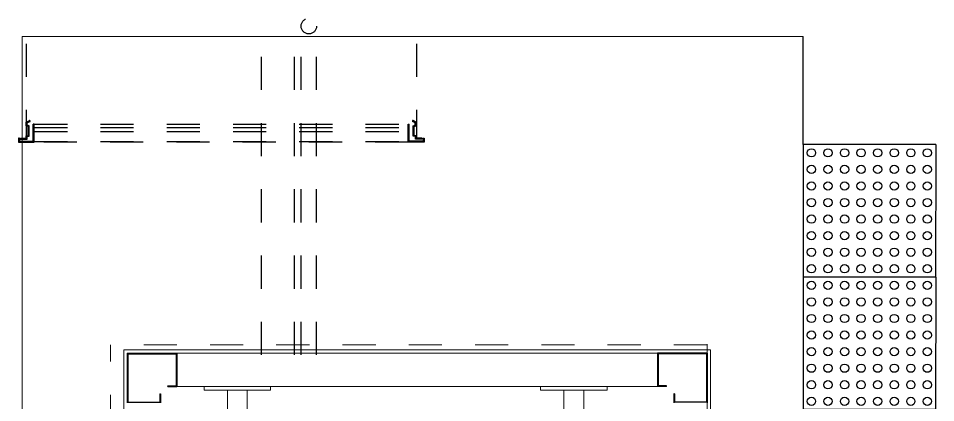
# Model space of a CAD drawing. Extents: x -31 to 207, y 425 to 518.
# Drawn here: x 99.285 to 102.053, y 495.603 to 496.763 of the extents above; entities that cross this region are included whole.
import ezdxf

# ---------------------------------------------------------------- set-up
doc = ezdxf.new("R2010")
doc.units = 0
doc.header["$LTSCALE"] = 0.01
doc.header["$MEASUREMENT"] = 0
doc.linetypes.add('HIDDEN', pattern=[0.375, 0.25, -0.125])
doc.layers.get('0').update_dxf_attribs({"linetype": 'CONTINUOUS'})
for name, color, linetype, lineweight in [('2COTA', 1, 'CONTINUOUS', 9), ('2H', 1, 'HIDDEN', 15), ('AR-ESQ-VT1', 1, 'CONTINUOUS', 9), ('P', 1, 'CONTINUOUS', 18)]:
    doc.layers.add(name, color=color, linetype=linetype, lineweight=lineweight)
for name, color, linetype in [('47', 1, 'CONTINUOUS'), ('AR-ELV', 2, 'CONTINUOUS'), ('AR-PIS', 1, 'CONTINUOUS'), ('AR-PIS-DSN', 1, 'CONTINUOUS'), ('DT-PRJ', 1, 'HIDDEN')]:
    doc.layers.add(name, color=color, linetype=linetype)

# ---------------------------------------------------------------- blocks, each defined once
blk = doc.blocks.new('piso podotactil')
for p, q in [((1, 1.4), (1, 1)), ((1.4, 1.4), (1, 1.4)), ((1.4, 1.4), (1.4, 1)), ((1.4, 1), (1, 1))]:
    blk.add_line(p, q)
for centre in [(1.025, 1.375), (1.075, 1.375), (1.125, 1.375), (1.175, 1.375), (1.225, 1.375), (1.275, 1.375), (1.325, 1.375), (1.375, 1.375), (1.025, 1.325), (1.075, 1.325), (1.125, 1.325), (1.175, 1.325), (1.225, 1.325), (1.275, 1.325), (1.325, 1.325), (1.375, 1.325), (1.025, 1.275), (1.075, 1.275), (1.125, 1.275), (1.175, 1.275), (1.225, 1.275), (1.275, 1.275), (1.325, 1.275), (1.375, 1.275), (1.025, 1.225), (1.075, 1.225), (1.125, 1.225), (1.175, 1.225), (1.225, 1.225), (1.275, 1.225), (1.325, 1.225), (1.375, 1.225), (1.025, 1.175), (1.075, 1.175), (1.125, 1.175), (1.175, 1.175), (1.225, 1.175), (1.275, 1.175), (1.325, 1.175), (1.375, 1.175), (1.025, 1.125), (1.075, 1.125), (1.125, 1.125), (1.175, 1.125), (1.225, 1.125), (1.275, 1.125), (1.325, 1.125), (1.375, 1.125), (1.025, 1.075), (1.075, 1.075), (1.125, 1.075), (1.175, 1.075), (1.225, 1.075), (1.275, 1.075), (1.325, 1.075), (1.375, 1.075), (1.025, 1.025), (1.075, 1.025), (1.125, 1.025), (1.175, 1.025), (1.225, 1.025), (1.275, 1.025), (1.325, 1.025), (1.375, 1.025)]:
    blk.add_circle(centre, 0.0125)
blk = doc.blocks.new('gr01-p2')
at = {"layer": 'DT-PRJ'}
for p, q in [((0.0239, 0.0599), (0.0337, 0.0648)), ((0.0239, 0.0493), (0.0239, 0.0599)), ((0.0269, 0.0581), (0.035, 0.0622)), ((0.0269, 0.0514), (0.0269, 0.0581)), ((1.1981, 0.0581), (1.19, 0.0622)), ((1.2011, 0.0599), (1.1913, 0.0648)), ((1.1981, 0.0514), (1.1981, 0.0581)), ((1.2011, 0.0493), (1.2011, 0.0599)), ((0.03, 0.0472), (0.0239, 0.0493)), ((0.033, 0.0494), (0.0269, 0.0514)), ((0.03, 0.0203), (0.03, 0.0472)), ((0.033, 0.0178), (0.033, 0.0494)), ((0.045, 0.003), (0.045, 0.054)), ((0.048, 0.054), (0.045, 0.054)), ((0.048, 0.054), (1.177, 0.054)), ((0.048, 0), (0.048, 0.054)), ((0.048, 0.044), (1.177, 0.044)), ((0.048, 0.032), (1.177, 0.032)), ((1.177, 0), (1.177, 0.054)), ((1.177, 0.054), (1.18, 0.054)), ((1.177, 0.032), (1.177, 0)), ((1.18, 0.003), (1.18, 0.054)), ((1.192, 0.0494), (1.1981, 0.0514)), ((1.192, 0.0178), (1.192, 0.0494)), ((1.195, 0.0472), (1.2011, 0.0493)), ((1.195, 0.0203), (1.195, 0.0472)), ((0.003, 0.0122), (0, 0.0122)), ((0, 0.0122), (0, 0)), ((0, 0), (0.048, 0)), ((0.003, 0.0122), (0.003, 0.003)), ((0.003, 0.003), (0.045, 0.003)), ((0.0067, 0.0121), (0.0067, 0.0091)), ((0.0067, 0.0121), (0.0237, 0.0121)), ((0.0067, 0.0091), (0.0267, 0.0091)), ((0.0067, 0.0091), (0.0078, 0.0091)), ((0.0237, 0.0192), (0.03, 0.0203)), ((0.0237, 0.0121), (0.0237, 0.0192)), ((0.0267, 0.0167), (0.033, 0.0178)), ((0.0267, 0.0091), (0.0267, 0.0167)), ((0.048, 0.002), (1.177, 0.002)), ((1.177, 0), (0.048, 0)), ((1.225, 0), (1.177, 0)), ((1.222, 0.003), (1.18, 0.003)), ((1.1983, 0.0167), (1.192, 0.0178)), ((1.2013, 0.0192), (1.195, 0.0203)), ((1.1983, 0.0091), (1.1983, 0.0167)), ((1.2183, 0.0091), (1.1983, 0.0091)), ((1.2013, 0.0121), (1.2013, 0.0192)), ((1.2183, 0.0121), (1.2013, 0.0121)), ((1.2183, 0.0091), (1.2172, 0.0091)), ((1.2183, 0.0121), (1.2183, 0.0091)), ((1.222, 0.0122), (1.225, 0.0122)), ((1.222, 0.0122), (1.222, 0.003)), ((1.225, 0.0122), (1.225, 0))]:
    blk.add_line(p, q, dxfattribs=at)
for centre, start, end in [((0.0343, 0.0635), 296.5428, 116.5428), ((1.1907, 0.0635), 63.4572, 243.4572)]:
    blk.add_arc(centre, 0.0015, start, end, dxfattribs=at)

msp = doc.modelspace()

# ---------------------------------------------------------------- linework, layer by layer
at = {"layer": '2COTA'}
for p, q in [((101.6534, 496.7084), (99.2961, 496.7084)), ((99.2961, 496.7084), (99.2961, 493.5669))]:
    msp.add_line(p, q, dxfattribs=at)
at = {"layer": '2H', "lineweight": 9, "ltscale": 20}
for p, q in [((99.5634, 494.1269), (99.5634, 495.7769)), ((101.3634, 495.7769), (99.5634, 495.7769)), ((101.3634, 495.7519), (101.3634, 495.779))]:
    msp.add_line(p, q, dxfattribs=at)
at = {"layer": '47', "lineweight": 25, "ltscale": 35}
for p, q in [((99.6134, 495.7519), (99.6134, 495.6019)), ((99.6134, 495.7519), (99.7634, 495.7519)), ((99.6154, 495.7499), (99.6154, 495.6039)), ((99.6154, 495.7499), (99.7614, 495.7499)), ((99.7614, 495.7499), (99.7614, 495.6539)), ((99.7634, 495.7519), (99.7634, 495.6519)), ((101.2134, 495.7519), (101.2134, 495.6519)), ((101.3634, 495.7519), (101.2134, 495.7519)), ((101.2154, 495.7499), (101.2154, 495.6539)), ((101.3614, 495.7499), (101.2154, 495.7499)), ((101.3614, 495.7499), (101.3614, 495.6039)), ((101.3634, 495.7519), (101.3634, 495.6019)), ((99.7114, 495.6294), (99.7114, 495.6039)), ((99.7114, 495.6294), (99.7134, 495.6294)), ((99.7134, 495.6294), (99.7134, 495.6019)), ((99.7359, 495.6539), (99.7614, 495.6539)), ((99.7359, 495.6519), (99.7359, 495.6539)), ((99.7359, 495.6519), (99.7634, 495.6519)), ((101.241, 495.6519), (101.2134, 495.6519)), ((101.241, 495.6539), (101.2154, 495.6539)), ((101.241, 495.6519), (101.241, 495.6539)), ((101.2654, 495.6294), (101.2634, 495.6294)), ((101.2634, 495.6294), (101.2634, 495.6019)), ((101.2654, 495.6294), (101.2654, 495.6039)), ((99.6154, 495.6039), (99.7114, 495.6039)), ((101.3614, 495.6039), (101.2654, 495.6039))]:
    msp.add_line(p, q, dxfattribs=at)
at = {"layer": 'AR-ELV', "lineweight": 13}
for p, q in [((101.3634, 495.7519), (99.7634, 495.7519)), ((101.3634, 495.7519), (99.7634, 495.7519)), ((101.3634, 495.7519), (101.3634, 494.1519)), ((101.2134, 495.6519), (99.7634, 495.6519))]:
    msp.add_line(p, q, dxfattribs=at)
at = {"layer": 'AR-ESQ-VT1'}
for p, q in [((99.6034, 494.1419), (99.6034, 495.7619)), ((99.6034, 495.7619), (101.3734, 495.7619)), ((101.3734, 495.7619), (101.3734, 495.3619))]:
    msp.add_line(p, q, dxfattribs=at)
at = {"layer": 'AR-PIS'}
msp.add_line((101.6534, 496.3819), (101.6534, 496.7084), dxfattribs=at)
at = {"layer": 'DT-PRJ'}
for p, q in [((100.0183, 495.7468), (100.0183, 496.735)), ((100.1183, 495.7468), (100.1183, 496.735)), ((100.1379, 495.7468), (100.1379, 496.735)), ((100.1847, 495.7468), (100.1847, 496.735)), ((99.3085, 496.6863), (99.3085, 496.4014)), ((100.4861, 496.6863), (100.4861, 496.4013))]:
    msp.add_line(p, q, dxfattribs=at)
msp.add_circle((100.1615, 496.7394), 0.0234, dxfattribs=at)
at = {"layer": 'P', "linetype": 'Continuous'}
for points in [[(99.8458, 495.6514), (100.0454, 495.6514)], [(99.8458, 495.641), (100.0454, 495.641), (100.0454, 495.6514)], [(99.8458, 495.641), (99.8458, 495.6514)], [(99.9158, 495.5218), (99.9158, 495.641)], [(99.9754, 495.5218), (99.9754, 495.641)], [(101.0617, 495.6514), (100.8612, 495.6514)], [(100.8612, 495.641), (101.0617, 495.641), (101.0617, 495.6514)], [(100.8612, 495.641), (100.8612, 495.6514)], [(100.9312, 495.5218), (100.9312, 495.641)], [(100.9917, 495.5218), (100.9917, 495.641)]]:
    msp.add_lwpolyline(points, dxfattribs=at)

# ---------------------------------------------------------------- block references
at = {"layer": 'AR-PIS', "rotation": 359.9999120264462}
for p in [(100.6534, 494.9819), (100.6534, 494.5819)]:
    msp.add_blockref('piso podotactil', p, dxfattribs=at)
at = {"layer": 'AR-PIS-DSN', "rotation": 359.9999120224207}
msp.add_blockref('gr01-p2', (99.2848, 496.3892), dxfattribs=at)

doc.saveas('drawing.dxf')
